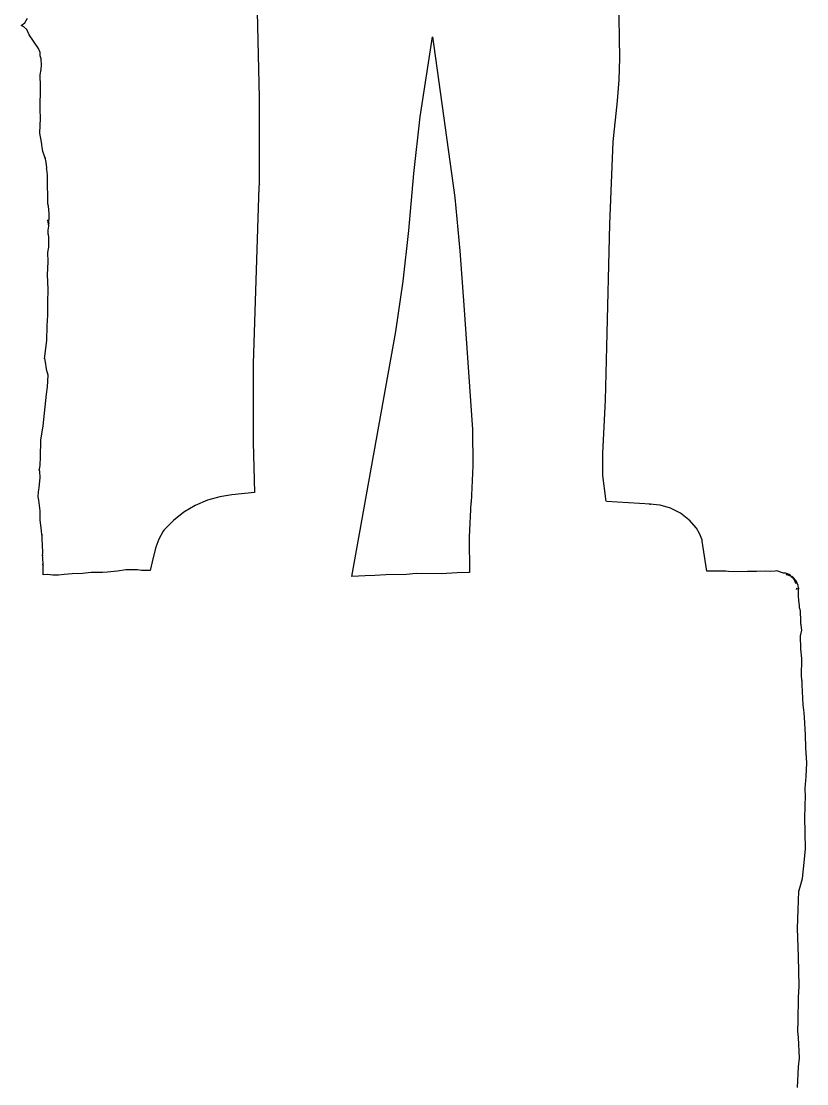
# Model space of a CAD drawing. Extents: x -40 to 800, y 150 to 800.
# Drawn here: x 496.7 to 607.5, y 370.7 to 520.6 of the extents above; entities that cross this region are included whole.
import ezdxf

# ---------------------------------------------------------------- set-up
doc = ezdxf.new("R2010")
doc.units = 0

msp = doc.modelspace()

# ---------------------------------------------------------------- linework, layer by layer
for p, q in [((581.089, 515.392), (580.68, 539.877)), ((529.663, 534.829), (530.227, 509.8)), ((496.684, 520.01), (497.18, 520.403)), ((497.18, 520.403), (497.5405, 521.022125)), ((496.688, 520.01), (496.684, 520.01)), ((497.064, 519.813), (496.688, 520.01)), ((497.45875, 519.448), (497.064, 519.813)), ((497.816, 518.708), (497.45875, 519.448)), ((499.096, 516.783), (497.816, 518.708)), ((552.95, 507.135), (554.668, 518.401)), ((554.668, 518.401), (554.873, 517.075)), ((554.668, 518.401), (554.668, 518.401)), ((499.328375, 516.188375), (499.096, 516.783)), ((499.35, 515.743), (499.328375, 516.188375)), ((554.873, 517.075), (557.825, 495.757)), ((499.471, 515.306), (499.35, 515.743)), ((499.560859, 514.454281), (499.471, 515.306)), ((499.512625, 513.79025), (499.560859, 514.454281)), ((581.008141, 512.355797), (581.089, 515.387)), ((581.089, 515.387), (581.089, 515.392)), ((499.354, 513.059), (499.512625, 513.79025)), ((499.417, 511.391), (499.354, 513.059)), ((499.342, 508.138), (499.417, 511.391)), ((580.767625, 509.386375), (581.008141, 512.355797)), ((530.227, 509.8), (530.26, 499.854)), ((580.171, 503.613), (580.767625, 509.386375)), ((499.284, 504.809), (499.388, 506.947)), ((499.388, 506.947), (499.342, 508.138)), ((552.066125, 499.138125), (552.95, 507.135)), ((499.554, 503.522), (499.284, 504.809)), ((499.581, 503.202), (499.554, 503.522)), ((499.586, 503.185), (499.581, 503.202)), ((499.655, 502.808), (499.586, 503.185)), ((499.72925, 502.27775), (499.655, 502.808)), ((579.715, 491.955), (580.171, 503.613)), ((499.712, 502.226), (499.72925, 502.27775)), ((499.975, 501.589), (499.712, 502.226)), ((500.09625, 501.14325), (499.975, 501.589)), ((500.211, 500.739), (500.05075, 501.365875)), ((500.05075, 501.365875), (500.066, 501.176)), ((500.066, 501.176), (500.09625, 501.14325)), ((500.28925, 499.941625), (500.211, 500.739)), ((500.258, 499.772), (500.28925, 499.941625)), ((500.283, 499.684), (500.258, 499.772)), ((500.398, 498.937), (500.283, 499.684)), ((530.26, 499.772), (530.219, 497.707)), ((530.26, 499.854), (530.26, 499.772)), ((500.37, 497.818), (500.398, 498.937)), ((500.413, 495.6), (500.37, 497.818)), ((551.324, 491.079), (552.066125, 499.138125)), ((530.208, 497.216), (529.406, 472.313)), ((530.21, 497.237), (530.208, 497.216)), ((530.219, 497.664), (530.21, 497.237)), ((530.219, 497.707), (530.267, 497.61)), ((530.267, 497.61), (530.219, 497.664)), ((500.428, 494.833), (500.413, 495.6)), ((500.512, 494.51), (500.428, 494.833)), ((557.825, 495.757), (558.5285, 488.188125)), ((500.614, 493.469), (500.512, 494.51)), ((500.599, 492.66), (500.614, 493.469)), ((500.584875, 491.71375), (500.446, 492.578)), ((500.446, 492.578), (500.56, 491.955)), ((500.544, 492.159), (500.599, 492.66)), ((500.56, 491.955), (500.544, 492.159)), ((579.277, 474.659), (579.715, 491.955)), ((500.475, 491.006), (500.501, 491.118)), ((500.496, 490.529), (500.475, 491.006)), ((500.513625, 490.56175), (500.496, 490.529)), ((500.501, 491.118), (500.584875, 491.71375)), ((500.595, 490.077), (500.513625, 490.56175)), ((550.563625, 483.926875), (551.324, 491.079)), ((500.575625, 488.738125), (500.595, 490.077)), ((500.455, 487.961), (500.575625, 488.738125)), ((500.487, 486.65), (500.455, 487.961)), ((558.5285, 488.188125), (559.097, 480.554)), ((500.385, 484.816), (500.487, 486.65)), ((500.459, 482.814), (500.385, 484.816)), ((500.413, 480.92), (500.459, 482.814)), ((549.516, 476.834), (550.563625, 483.926875)), ((500.443, 479.116), (500.413, 480.92)), ((559.097, 480.554), (560.333, 462.979)), ((500.326, 477.632), (500.443, 479.116)), ((500.289, 475.532), (500.326, 477.632)), ((549.512, 476.813), (549.516, 476.834)), ((499.953, 472.955), (500.289, 475.532)), ((543.325, 442.238), (549.512, 476.813)), ((579.0865, 467.126875), (579.277, 474.659)), ((499.988, 473.010375), (499.953, 472.955)), ((500.107, 472.483), (499.988, 473.010375)), ((500.23, 471.542), (500.107, 472.483)), ((500.267, 471.466), (500.23, 471.542)), ((500.467, 470.659), (500.267, 471.466)), ((529.406, 472.313), (529.403, 461.167)), ((500.40175, 469.034), (500.467, 470.659)), ((499.762, 463.523), (500.236, 467.994)), ((500.236, 467.994), (500.40175, 469.034)), ((578.692, 459.654), (579.0865, 467.126875)), ((499.438, 461.485), (499.762, 463.523)), ((560.333, 462.979), (560.385125, 457.85425)), ((499.416, 459.079), (499.438, 461.485)), ((529.403, 461.167), (529.579, 454.085)), ((499.338, 457.964), (499.416, 459.079)), ((578.688, 459.604), (578.692, 459.654)), ((578.716375, 456.495625), (578.688, 459.604)), ((499.228, 457.337), (499.264625, 457.373375)), ((499.296125, 457.076375), (499.228, 457.337)), ((499.264625, 457.373375), (499.338, 457.964)), ((560.385125, 457.85425), (560.117, 452.695)), ((499.23, 454.77), (499.344, 456.206)), ((499.344, 456.206), (499.296125, 457.076375)), ((579.125, 453.232), (578.716375, 456.495625)), ((499.118, 454.176), (499.23, 454.77)), ((499.072, 453.545), (499.118, 454.176)), ((499.08, 453.49), (499.072, 453.545)), ((499.176, 453.011), (499.08, 453.49)), ((499.335, 451.504), (499.176, 453.011)), ((522.941, 453.02), (521.205438, 452.28975)), ((522.951, 453.024), (522.941, 453.02)), ((524.675828, 453.485094), (522.951, 453.024)), ((526.367375, 453.76675), (524.675828, 453.485094)), ((529.579, 454.085), (526.367375, 453.76675)), ((579.144, 453.018), (579.125, 453.232)), ((579.216, 452.833), (579.144, 453.018)), ((585.409, 452.443), (579.216, 452.833)), ((499.33, 450.345), (499.335, 451.504)), ((519.5985, 451.333), (518.137812, 450.176)), ((521.205438, 452.28975), (519.5985, 451.333)), ((560.115, 452.678), (559.857625, 447.79275)), ((560.117, 452.695), (560.115, 452.678)), ((586.812109, 452.311266), (585.293, 452.447)), ((585.293, 452.447), (585.409, 452.443)), ((588.276375, 451.896625), (586.812109, 452.311266)), ((589.640703, 451.209922), (588.276375, 451.896625)), ((499.33, 450.33), (499.33, 450.345)), ((499.33, 450.274), (499.33, 450.33)), ((499.333, 450.264), (499.33, 450.274)), ((499.405, 449.81675), (499.333, 450.264)), ((499.55, 448.731), (499.387, 449.836)), ((499.387, 449.836), (499.405, 449.81675)), ((518.137812, 450.176), (516.841, 448.845)), ((590.86, 450.258), (589.640703, 451.209922)), ((590.889, 450.229), (590.86, 450.258)), ((591.901625, 449.06575), (590.889, 450.229)), ((499.58, 448.084), (499.55, 448.731)), ((516.694, 448.649), (516.093281, 447.518531)), ((516.841, 448.845), (516.694, 448.649)), ((592.354453, 448.311156), (591.901625, 449.06575)), ((499.609, 447.954), (499.571625, 448.206125)), ((499.571625, 448.206125), (499.58, 448.084)), ((499.634, 447.515), (499.609, 447.954)), ((499.701, 446.74), (499.634, 447.515)), ((516.093281, 447.518531), (515.68325, 446.4055)), ((559.857625, 447.79275), (559.886, 442.81)), ((592.696, 447.415), (592.354453, 448.311156)), ((592.737, 447.228), (592.696, 447.415)), ((593.392, 443.027), (592.737, 447.228)), ((499.679, 445.177), (499.717, 445.578)), ((499.717, 445.578), (499.701, 446.74)), ((515.68325, 446.4055), (515.157, 444.375)), ((499.698, 445.281), (499.679, 445.177)), ((499.722, 444.87), (499.698, 445.281)), ((499.722, 444.503), (499.722, 444.87)), ((499.756, 444.3), (499.722, 444.503)), ((499.749, 443.991), (499.746, 443.963)), ((499.746, 443.963), (499.757, 443.828125)), ((499.762, 443.753), (499.749, 443.991)), ((499.757, 443.828125), (499.756, 444.3)), ((515.147, 444.332), (514.863, 443.093)), ((515.157, 444.375), (515.147, 444.332)), ((499.753, 442.478), (499.757, 442.891)), ((500.385, 442.514), (499.753, 442.478)), ((499.757, 442.891), (499.762, 443.143)), ((499.762, 443.143), (499.762, 443.753)), ((500.388, 442.514), (500.385, 442.514)), ((501.115, 442.434), (500.388, 442.514)), ((501.633, 442.43), (501.115, 442.434)), ((501.636, 442.43), (501.633, 442.43)), ((501.952, 442.426), (501.636, 442.43)), ((502.74, 442.544), (501.952, 442.426)), ((503.88, 442.633), (502.74, 442.544)), ((505.319, 442.663), (503.88, 442.633)), ((506.541, 442.796), (505.319, 442.663)), ((507.506, 442.82), (506.541, 442.796)), ((507.884, 442.82), (507.506, 442.82)), ((508.141, 442.82), (507.884, 442.82)), ((508.866, 442.875), (508.141, 442.82)), ((510.271, 443.014), (508.866, 442.875)), ((511.426, 443.19), (510.271, 443.014)), ((511.89, 443.203), (511.426, 443.19)), ((512.164, 443.203), (511.89, 443.203)), ((513.082, 443.19), (512.164, 443.203)), ((513.644, 443.114), (513.082, 443.19)), ((513.725, 443.105), (513.644, 443.114)), ((514.698, 443.079), (513.725, 443.105)), ((514.863, 443.093), (514.698, 443.079)), ((545.183, 442.35), (543.325, 442.238)), ((546.55, 442.407), (545.183, 442.35)), ((548.096, 442.484), (546.55, 442.407)), ((551, 442.533), (548.096, 442.484)), ((552.393, 442.651), (551, 442.533)), ((555.929, 442.627), (552.393, 442.651)), ((558.177, 442.789), (555.929, 442.627)), ((559.832, 442.81), (558.177, 442.789)), ((559.886, 442.81), (559.832, 442.81)), ((594.089, 443.018), (593.392, 443.027)), ((594.408, 442.991), (594.089, 443.018)), ((596.053, 442.981), (594.408, 442.991)), ((596.442, 442.952), (596.053, 442.981)), ((597.734, 442.931), (596.442, 442.952)), ((599.132, 442.973), (597.734, 442.931)), ((600.405, 442.973), (599.132, 442.973)), ((601.665, 443.006), (600.405, 442.973)), ((602.343, 442.96), (601.665, 443.006)), ((603.012, 442.997), (602.343, 442.96)), ((603.251125, 443.03525), (603.012, 442.997)), ((604.196, 442.739), (603.251125, 443.03525)), ((604.207, 442.733), (604.196, 442.739)), ((604.345, 442.73), (604.207, 442.733)), ((604.509, 442.707), (604.345, 442.73)), ((604.997, 442.543), (604.509, 442.707)), ((604.582, 442.551), (604.941, 442.463)), ((605.242, 442.285), (604.582, 442.551)), ((604.941, 442.463), (605.115, 442.387)), ((605.158, 442.4), (604.997, 442.543)), ((605.115, 442.387), (605.242, 442.285)), ((605.161, 442.4), (605.158, 442.4)), ((605.518, 442.074), (605.161, 442.4)), ((605.583, 441.967), (605.267, 442.266)), ((605.267, 442.266), (605.528, 442.057)), ((605.503, 442.172), (605.386, 442.251)), ((605.386, 442.251), (605.596, 442.015)), ((605.957, 441.617), (605.503, 442.172)), ((605.528, 442.057), (605.518, 442.074)), ((605.596, 442.015), (605.523, 442.07)), ((605.523, 442.07), (605.561, 442.03)), ((605.561, 442.03), (605.614, 441.988)), ((605.854, 441.529), (605.583, 441.967)), ((605.614, 441.988), (605.638, 441.953)), ((605.638, 441.953), (605.732, 441.858)), ((605.77, 441.792), (605.71, 441.847)), ((605.71, 441.847), (605.738, 441.807)), ((605.732, 441.858), (605.77, 441.792)), ((605.738, 441.807), (605.93625, 441.29375)), ((605.94725, 441.241125), (605.854, 441.529)), ((605.93625, 441.29375), (605.94725, 441.241125)), ((606.029, 441.531), (605.957, 441.617)), ((606.001, 441.429), (606.004, 441.435)), ((606.025, 441.384), (606.001, 441.429)), ((606.003, 441.435), (606.025, 441.384)), ((606.004, 441.435), (606.003, 441.435)), ((606.257, 440.991375), (606.029, 441.531)), ((606.302, 440.622), (606.257, 440.991375)), ((606.028, 440.43), (606.061, 440.614)), ((606.043, 440.475), (606.028, 440.43)), ((606.061, 440.614), (606.043, 440.475)), ((606.328375, 440.46475), (606.302, 440.67)), ((606.302, 440.67), (606.302, 440.622)), ((606.328, 439.347), (606.306, 440.597)), ((606.306, 440.597), (606.321, 440.549)), ((606.321, 440.549), (606.328375, 440.46475)), ((606.366, 439.072), (606.328, 439.347)), ((606.418, 438.347), (606.366, 439.072)), ((606.436, 438.241), (606.418, 438.347)), ((606.455, 438.077), (606.436, 438.241)), ((606.465, 437.897), (606.455, 438.077)), ((606.465, 437.8), (606.465, 437.897)), ((606.4875, 437.796375), (606.465, 437.8)), ((606.57, 437.369), (606.4875, 437.796375)), ((606.609, 436.939), (606.57, 437.369)), ((606.598, 436.379), (606.620375, 436.4265)), ((606.620875, 436.327875), (606.598, 436.379)), ((606.620375, 436.4265), (606.609, 436.939)), ((606.646, 435.844), (606.620875, 436.327875)), ((606.646, 435.577), (606.646, 435.844)), ((606.68, 435.434), (606.646, 435.577)), ((606.747, 435.005), (606.68, 435.434)), ((606.78075, 434.688125), (606.747, 435.005)), ((606.609, 433.947), (606.657, 434.081)), ((606.658, 432.017), (606.609, 433.947)), ((606.657, 434.081), (606.78075, 434.688125)), ((606.764, 430.685), (606.658, 432.017)), ((606.749, 428.142), (606.764, 430.685)), ((606.762, 427.825), (606.749, 428.142)), ((606.775, 427.771), (606.762, 427.825)), ((606.794, 427.632), (606.775, 427.771)), ((606.806, 427.472), (606.794, 427.632)), ((606.835, 426.981), (606.806, 427.472)), ((606.948, 424.152), (606.835, 426.981)), ((607.124, 422.988), (606.948, 424.152)), ((607.131, 422.363), (607.124, 422.988)), ((607.305, 419.908), (607.131, 422.363)), ((607.335, 418.06), (607.305, 419.908)), ((607.468, 415.949), (607.335, 418.06)), ((607.3785, 414.01125), (607.468, 415.949)), ((607.247, 412.342), (607.3785, 414.01125)), ((607.244, 412.086), (607.247, 412.342)), ((607.189, 408.208), (607.277, 411.382)), ((607.277, 411.382), (607.244, 412.086)), ((607.256, 406.148125), (607.189, 408.208)), ((607.275, 403.765), (607.256, 406.148125)), ((606.988, 401.013), (607.275, 403.765)), ((606.86, 399.636), (606.988, 401.013)), ((606.564625, 398.462), (606.86, 399.636)), ((606.236, 395.211), (606.357, 397.864)), ((606.357, 397.864), (606.564625, 398.462)), ((606.178, 392.612), (606.236, 395.211)), ((606.296, 388.634), (606.178, 392.612)), ((606.384, 384.447), (606.296, 388.634)), ((606.31, 382.845), (606.384, 384.447)), ((606.267, 379.559), (606.31, 382.845)), ((606.222, 378.082), (606.267, 379.559)), ((606.306, 377.211), (606.222, 378.082)), ((606.427, 374.266), (606.306, 377.211)), ((606.309, 373.059), (606.427, 374.266)), ((606.183, 370.156), (606.309, 373.059))]:
    msp.add_line(p, q)

doc.saveas('drawing.dxf')
